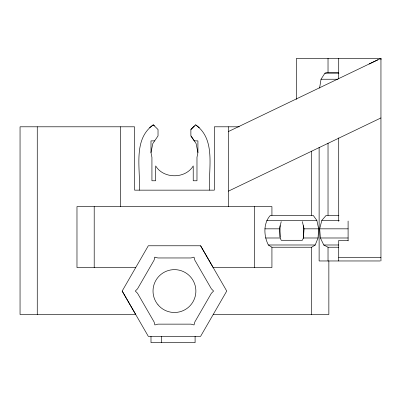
<?xml version="1.0" encoding="UTF-8"?>
<svg xmlns="http://www.w3.org/2000/svg" width="401" height="401" viewBox="0 0 401 401"><rect width="100%" height="100%" fill="white"/><g stroke="black" fill="none" stroke-linecap="round" stroke-linejoin="round"><path stroke-width="0.6" d="M318.043 237.988L318.66 228.831L316.87 220.41L313.236 215.407L270.329 215.407C263.156 223.342 263.723 235.888 268.349 244.991L271.928 247.237L311.642 247.237L315.216 244.991L318.043 237.988L303.382 237.988L302.339 240.289L281.221 240.289L280.189 237.988L279.492 228.831L281.221 221.593M303.382 237.988L304.073 228.831L302.339 221.593M319.582 88.125L321.026 79.238L324.915 73.182L328.028 72.375L338.71 72.375M209.648 190.154C208.124 168.866 216.4 139.568 195.588 124.836L190.876 129.538L190.876 135.904L194.29 140.876L197.914 140.876L197.914 152.611L196.976 157.322L196.976 180.771L193.222 180.771L193.222 165.939C185.397 179.041 163.508 179.041 155.683 165.939L155.683 180.771L151.929 180.771L151.929 157.322L150.992 152.611L152.776 143.628L158.029 135.904L158.029 129.538L153.317 124.836C132.505 139.568 140.781 168.866 139.257 190.154M338.71 247.237L328.028 247.237L323.767 244.991L320.399 237.988L319.677 228.831L321.808 220.41L326.133 215.407L338.945 215.407M228.42 131.538L380.95 58.325L380.95 59.779M122.165 291.051L148.305 245.773L200.6 245.773L226.74 291.051L200.6 336.339L148.305 336.339L122.165 291.051L135.718 314.519L20.05 314.519L20.05 126.796L134.566 126.796L134.566 190.154L214.34 190.154L214.34 126.796L239.322 126.796M190.876 129.538L194.505 125.914M149.563 127.719L153.317 124.836L154.4 125.914M369.095 64.01L377.917 59.779M228.42 191.142L380.95 117.929M380.173 58.325L296.474 58.325L296.474 99.408M324.915 73.182L338.945 73.182M321.026 79.238L337.637 79.238M154.616 140.876L150.992 140.876L150.992 152.611M266.7 220.41L316.87 220.41M321.808 220.41L339.331 220.41M264.906 228.831L279.492 228.831M304.073 228.831L318.66 228.831M319.677 228.831L348.098 228.831M265.527 237.988L280.189 237.988M320.399 237.988L348.098 237.988M348.098 240.399L338.71 240.399L338.71 260.966M268.349 244.991L315.216 244.991M323.767 244.991L338.74 244.991M338.71 257.653L380.95 257.653M380.173 260.966L319.121 260.966L319.121 147.393M135.718 267.587L76.977 267.587L76.977 206.575L271.928 206.575L271.928 215.407M213.187 314.519L328.855 314.519L328.855 260.966M195.588 124.836L199.342 127.719M191.041 136.014L196.129 143.628L197.914 152.611M200.6 245.773L213.187 267.587L271.928 267.587L271.928 247.237M380.95 58.325L380.95 260.966M348.098 221.011L348.098 240.906M338.71 58.325L338.71 78.967M338.71 137.874L338.71 221.387M328.028 58.325L328.028 72.375M328.028 143.122L328.028 215.407M328.028 247.237L328.028 260.966M311.642 151.132L311.642 215.407M311.642 247.237L311.642 314.519M303.522 225.663L303.522 238.179M280.043 225.663L280.043 236.926M254.7 206.575L254.7 267.587M228.42 126.796L228.42 206.575M195.097 336.339L195.097 342.675L150.992 342.675L150.992 336.339M161.317 336.339L161.317 342.675M120.485 126.796L120.485 206.575M94.205 206.575L94.205 267.587M37.263 126.796L37.263 314.519M154.876 257.156L154.069 260.189L137.533 288.835L135.307 291.051L137.533 293.276L154.069 321.923L154.876 324.955L157.919 324.138L190.986 324.138L194.029 324.955L194.836 321.923L211.372 293.276L213.598 291.051L211.372 288.835L194.836 260.189L194.029 257.156L190.986 257.963L157.919 257.963L154.876 257.156M158.039 304.84A21.428 21.428 0 0 0 194.59 298.389A21.428 21.428 0 0 0 170.726 269.958A21.428 21.428 0 0 0 158.039 304.84"/></g></svg>
